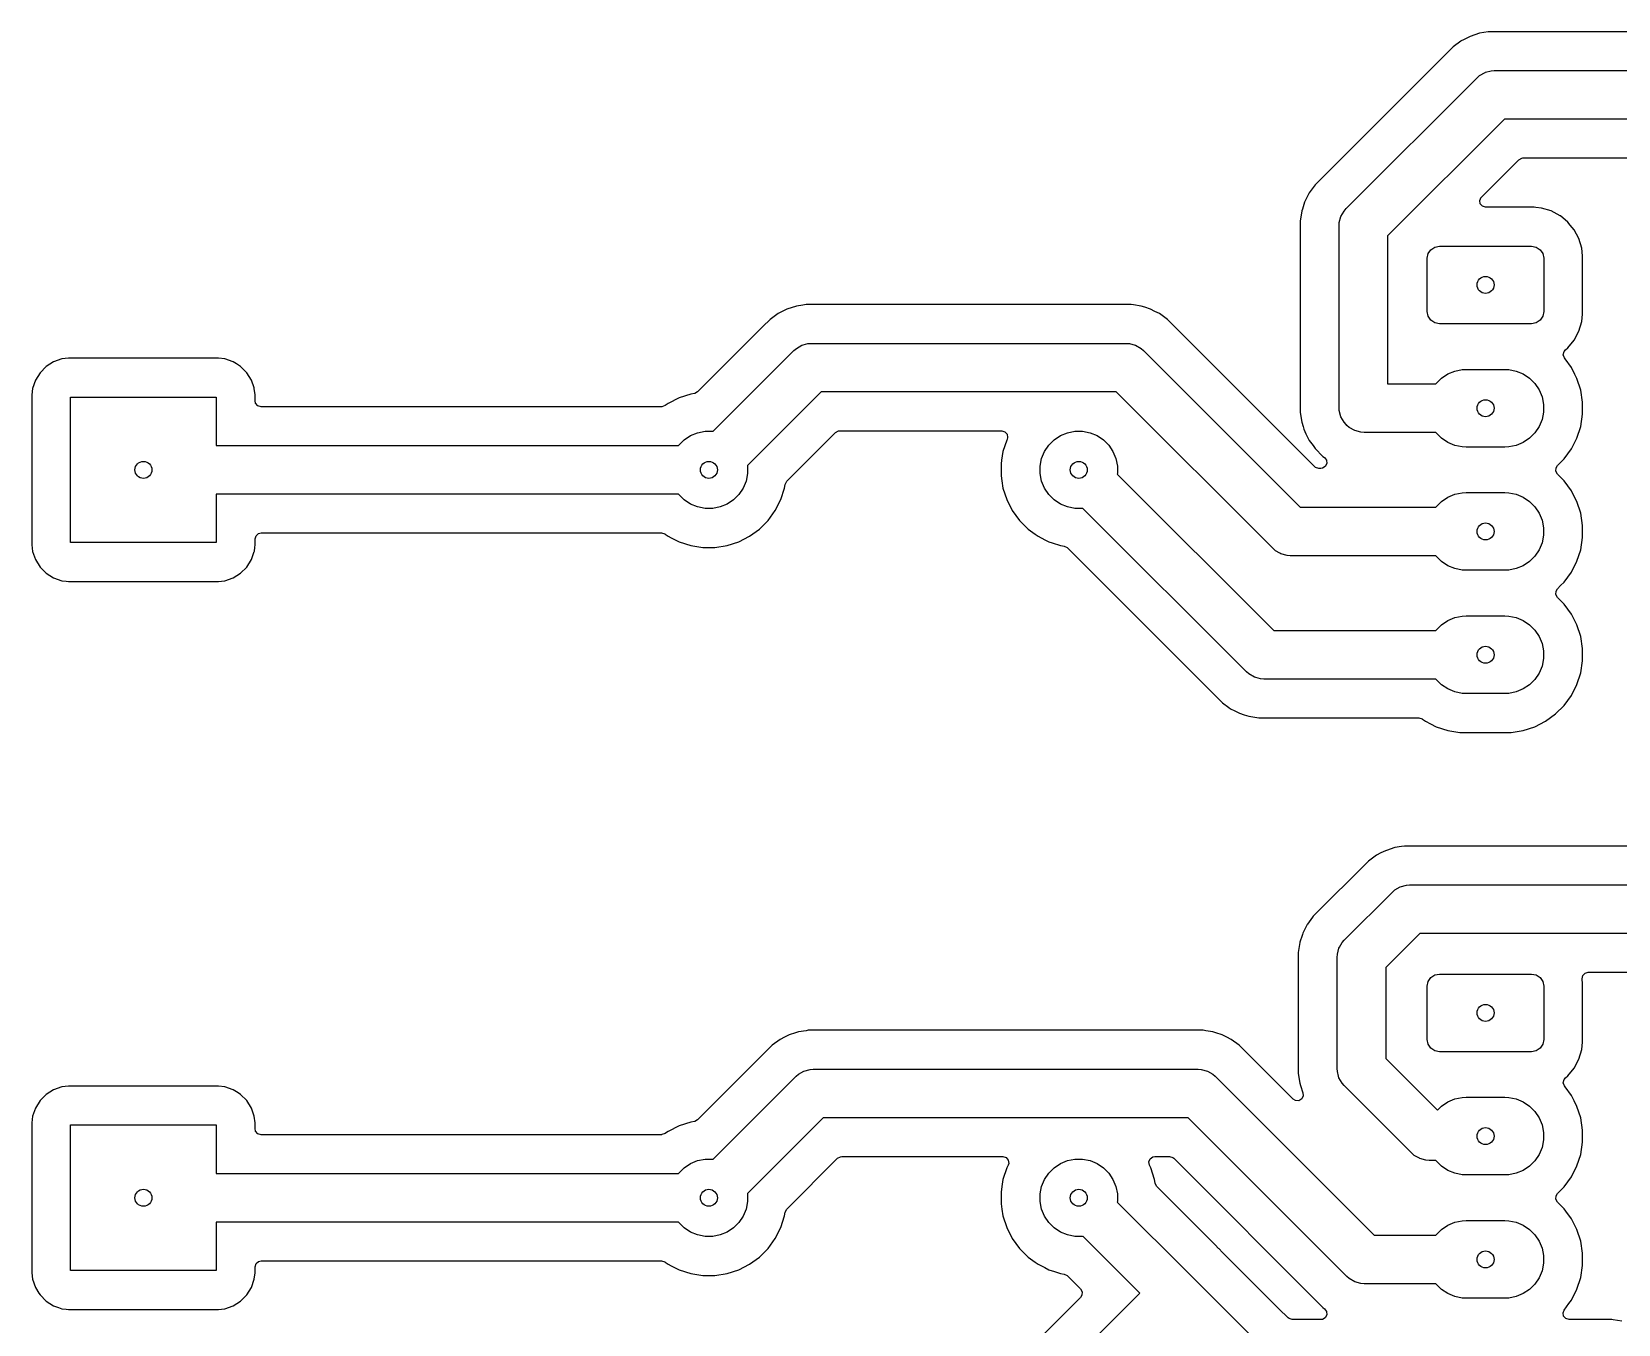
# Model space of a CAD drawing. Extents: x 20 to 124, y -124 to -20.
# Drawn here: x 37.24 to 69.93, y -93.86 to -67.22 of the extents above; entities that cross this region are included whole.
import ezdxf

# ---------------------------------------------------------------- set-up
doc = ezdxf.new("R2010")
doc.units = 0
doc.layers.add('BLACK', color=7, linetype='CONTINUOUS')
doc.layers.add('WHITE', color=7, linetype='CONTINUOUS')

msp = doc.modelspace()

# ---------------------------------------------------------------- linework, layer by layer
at = {"layer": 'BLACK', "linetype": 'CONTINUOUS'}
for p, q in [((66.871976, -67.317181), (66.73348, -67.387749)), ((67.066665, -67.253922), (66.871976, -67.317181)), ((67.244529, -67.225751), (67.066665, -67.253922)), ((67.268848, -67.2219), (67.244529, -67.225751)), ((82.564752, -67.2219), (67.268848, -67.2219)), ((66.523986, -67.530428), (63.680236, -70.374178)), ((66.68169, -67.415852), (66.523986, -67.530428)), ((66.681691, -67.415852), (66.68169, -67.415851)), ((66.68169, -67.415851), (66.68169, -67.415852)), ((66.689589, -67.410114), (66.681691, -67.415852)), ((66.68959, -67.410113), (66.689589, -67.410114)), ((66.73348, -67.387749), (66.68959, -67.410113)), ((64.318647, -70.867847), (67.017646, -68.168847)), ((67.017646, -68.168847), (67.06681, -68.125731)), ((67.06681, -68.125731), (67.066819, -68.125723)), ((67.066819, -68.125723), (67.179858, -68.06046)), ((67.179858, -68.06046), (67.186583, -68.058658)), ((67.186583, -68.058658), (67.305937, -68.026677)), ((67.305937, -68.026677), (67.305952, -68.026677)), ((67.305952, -68.026677), (67.3712, -68.0224)), ((67.3712, -68.0224), (82.4624, -68.0224)), ((67.578307, -69.0224), (65.1722, -71.428506)), ((82.255294, -69.0224), (67.578307, -69.0224)), ((67.104966, -70.627819), (67.873566, -69.859219)), ((67.873566, -69.859219), (67.934889, -69.825734)), ((67.934889, -69.825734), (67.961247, -69.8229)), ((67.961247, -69.8229), (71.915553, -69.8229)), ((63.545341, -70.568389), (63.46698, -70.722181)), ((63.545625, -70.56783), (63.545341, -70.568389)), ((63.545656, -70.567769), (63.545625, -70.56783)), ((63.559908, -70.539796), (63.545656, -70.567769)), ((63.559916, -70.539784), (63.559908, -70.539796)), ((63.680231, -70.374184), (63.559916, -70.539784)), ((63.680236, -70.374178), (63.680231, -70.374184)), ((63.403722, -70.916868), (63.3717, -71.119049)), ((63.403723, -70.916866), (63.403722, -70.916868)), ((63.404405, -70.914768), (63.403723, -70.916866)), ((63.417256, -70.875216), (63.404405, -70.914768)), ((63.46268, -70.735411), (63.417256, -70.875216)), ((63.462684, -70.735401), (63.46268, -70.735411)), ((63.46698, -70.722182), (63.462684, -70.735401)), ((63.46698, -70.722181), (63.46698, -70.722182)), ((64.21026, -71.030058), (64.275523, -70.917019)), ((64.275523, -70.917019), (64.275538, -70.917003)), ((64.275538, -70.917003), (64.318647, -70.867847)), ((67.069909, -70.697853), (67.098934, -70.634297)), ((67.079853, -70.767011), (67.069909, -70.697853)), ((67.125608, -70.819815), (67.079853, -70.767011)), ((67.098934, -70.634297), (67.104966, -70.627819)), ((67.192647, -70.8395), (67.125608, -70.819815)), ((68.191605, -70.8395), (67.192647, -70.8395)), ((68.191608, -70.8395), (68.191605, -70.8395)), ((68.226805, -70.842966), (68.191608, -70.8395)), ((68.345934, -70.854699), (68.226805, -70.842966)), ((68.345934, -70.8547), (68.345932, -70.854699)), ((68.345932, -70.854699), (68.345934, -70.854699)), ((68.543954, -70.914768), (68.345934, -70.8547)), ((68.72645, -71.012315), (68.543954, -70.914768)), ((63.3717, -71.119049), (63.3717, -75.066251)), ((64.1722, -71.2214), (64.176477, -71.156152)), ((64.1722, -74.9639), (64.1722, -71.2214)), ((64.176477, -71.156137), (64.21026, -71.030058)), ((64.176477, -71.156152), (64.176477, -71.156137)), ((68.734097, -71.018591), (68.72645, -71.012315)), ((68.88641, -71.143589), (68.734097, -71.018591)), ((68.937082, -71.205334), (68.88641, -71.143589)), ((69.017685, -71.30355), (68.937082, -71.205334)), ((65.1722, -71.428506), (65.1722, -74.48)), ((69.115232, -71.486046), (69.017685, -71.30355)), ((69.1753, -71.684066), (69.115232, -71.486046)), ((65.99, -71.89), (66.00903, -71.794329)), ((65.99, -72.99), (65.99, -71.89)), ((66.00903, -71.794329), (66.063223, -71.713223)), ((66.063223, -71.713223), (66.144329, -71.65903)), ((66.144329, -71.65903), (66.24, -71.64)), ((66.24, -71.64), (68.14, -71.64)), ((68.14, -71.64), (68.235671, -71.65903)), ((68.235671, -71.65903), (68.316777, -71.713223)), ((68.316777, -71.713223), (68.37097, -71.794329)), ((68.37097, -71.794329), (68.39, -71.89)), ((68.39, -71.89), (68.39, -72.99)), ((69.1905, -71.838392), (69.1753, -71.684066)), ((69.1905, -73.041608), (69.1905, -71.838392)), ((52.992361, -72.874623), (52.797684, -72.937877)), ((52.992364, -72.874623), (52.992361, -72.874623)), ((53.127154, -72.853273), (52.992364, -72.874623)), ((53.194549, -72.842599), (53.127154, -72.853273)), ((53.399252, -72.842599), (53.194549, -72.842599)), ((53.404363, -72.842599), (53.399252, -72.842599)), ((53.404387, -72.8426), (53.404363, -72.842599)), ((59.891551, -72.8426), (53.404387, -72.8426)), ((59.891552, -72.8426), (59.891551, -72.8426)), ((59.93842, -72.850023), (59.891552, -72.8426)), ((60.093732, -72.874622), (59.93842, -72.850023)), ((60.170097, -72.899434), (60.093732, -72.874622)), ((52.449682, -73.151132), (52.304931, -73.295884)), ((52.449686, -73.151128), (52.449682, -73.151132)), ((52.615286, -73.030815), (52.449686, -73.151128)), ((52.797681, -72.937878), (52.615286, -73.030815)), ((52.797684, -72.937877), (52.797681, -72.937878)), ((60.170107, -72.899438), (60.170097, -72.899434)), ((60.174397, -72.900832), (60.170107, -72.899438)), ((60.288419, -72.93788), (60.174397, -72.900832)), ((60.379614, -72.984346), (60.288419, -72.93788)), ((60.470811, -73.030813), (60.379614, -72.984346)), ((60.636419, -73.151134), (60.470811, -73.030813)), ((62.162299, -74.677015), (60.636419, -73.151134)), ((66.00903, -73.085671), (65.99, -72.99)), ((66.063223, -73.166777), (66.00903, -73.085671)), ((66.144329, -73.22097), (66.063223, -73.166777)), ((68.316777, -73.166777), (68.235671, -73.22097)), ((68.37097, -73.085671), (68.316777, -73.166777)), ((68.39, -72.99), (68.37097, -73.085671)), ((69.115232, -73.393954), (69.1753, -73.195934)), ((69.1753, -73.195934), (69.1905, -73.041608)), ((52.304931, -73.295884), (50.95859, -74.642223)), ((66.24, -73.24), (66.144329, -73.22097)), ((68.14, -73.24), (66.24, -73.24)), ((68.235671, -73.22097), (68.14, -73.24)), ((69.017685, -73.57645), (69.115232, -73.393954)), ((51.277278, -75.455615), (52.943347, -73.789546)), ((52.943347, -73.789546), (52.992511, -73.74643)), ((52.992511, -73.74643), (52.992519, -73.746423)), ((52.992519, -73.746423), (53.105558, -73.68116)), ((53.105558, -73.68116), (53.132201, -73.67402)), ((53.132201, -73.67402), (53.231637, -73.647377)), ((53.231637, -73.647377), (53.231652, -73.647377)), ((53.231652, -73.647377), (53.2969, -73.6431)), ((53.2969, -73.6431), (59.7892, -73.6431)), ((59.7892, -73.6431), (59.854448, -73.647377)), ((59.854448, -73.647377), (59.854463, -73.647377)), ((59.854463, -73.647377), (59.974347, -73.6795)), ((59.974347, -73.6795), (59.980542, -73.68116)), ((59.980542, -73.68116), (60.093581, -73.746423)), ((60.093581, -73.746423), (60.093596, -73.746438)), ((60.093596, -73.746438), (60.142753, -73.789547)), ((60.142753, -73.789547), (63.373207, -77.02)), ((68.792816, -73.879112), (68.808641, -73.811058)), ((68.808641, -73.811058), (68.837948, -73.776181)), ((68.837948, -73.776181), (68.88641, -73.73641)), ((68.88641, -73.73641), (69.017685, -73.57645)), ((37.537737, -74.120184), (37.410184, -74.247737)), ((37.690476, -74.024211), (37.537737, -74.120184)), ((37.860745, -73.964631), (37.690476, -74.024211)), ((37.86075, -73.96463), (37.860745, -73.964631)), ((37.995039, -73.9495), (37.86075, -73.96463)), ((37.995046, -73.9495), (37.995039, -73.9495)), ((41.084954, -73.9495), (37.995046, -73.9495)), ((41.08496, -73.9495), (41.084954, -73.9495)), ((41.219249, -73.96463), (41.08496, -73.9495)), ((41.219254, -73.964631), (41.219249, -73.96463)), ((41.389523, -74.024211), (41.219254, -73.964631)), ((41.457482, -74.066913), (41.389523, -74.024211)), ((41.542262, -74.120184), (41.457482, -74.066913)), ((41.669816, -74.247738), (41.542262, -74.120184)), ((66.557772, -74.214448), (66.711586, -74.183852)), ((66.711586, -74.183852), (66.79, -74.18)), ((66.79, -74.18), (67.59, -74.18)), ((67.59, -74.18), (67.668414, -74.183852)), ((67.668414, -74.183852), (67.822228, -74.214448)), ((68.816296, -73.944918), (68.792816, -73.879112)), ((68.830618, -73.964631), (68.816296, -73.944918)), ((68.95887, -74.141155), (68.830618, -73.964631)), ((69.031747, -74.284184), (68.95887, -74.141155)), ((37.314211, -74.400476), (37.254631, -74.570745)), ((37.410184, -74.247737), (37.314211, -74.400476)), ((41.765789, -74.400478), (41.669816, -74.247738)), ((41.82053, -74.55692), (41.765789, -74.400478)), ((65.1722, -74.48), (66.166571, -74.48)), ((66.166571, -74.48), (66.171592, -74.472485)), ((66.171592, -74.472485), (66.282485, -74.361592)), ((66.282485, -74.361592), (66.412883, -74.274463)), ((66.412883, -74.274463), (66.557772, -74.214448)), ((67.822228, -74.214448), (67.967117, -74.274463)), ((67.967117, -74.274463), (68.097515, -74.361592)), ((68.097515, -74.361592), (68.208408, -74.472485)), ((68.208408, -74.472485), (68.295537, -74.602883)), ((69.073239, -74.365616), (69.031747, -74.284184)), ((69.073239, -74.365618), (69.073239, -74.365616)), ((69.073241, -74.365621), (69.073239, -74.365618)), ((69.15109, -74.605215), (69.073241, -74.365621)), ((37.25463, -74.57075), (37.2395, -74.705039)), ((37.2395, -74.705039), (37.2395, -77.79496)), ((37.254631, -74.570745), (37.25463, -74.57075)), ((38.04, -77.75), (38.04, -74.75)), ((38.04, -74.75), (41.04, -74.75)), ((41.04, -74.75), (41.04, -75.75)), ((41.825368, -74.570745), (41.82053, -74.55692)), ((41.825369, -74.57075), (41.825368, -74.570745)), ((41.840499, -74.705039), (41.825369, -74.57075)), ((41.8405, -74.705043), (41.840499, -74.705039)), ((41.8405, -74.8255), (41.8405, -74.705043)), ((41.851706, -74.877011), (41.8405, -74.8255)), ((50.575618, -74.76676), (50.351154, -74.88113)), ((50.815217, -74.688909), (50.575618, -74.76676)), ((50.890309, -74.677015), (50.815217, -74.688909)), ((50.897267, -74.675708), (50.890309, -74.677015)), ((50.95859, -74.642223), (50.897267, -74.675708)), ((53.504007, -74.6431), (51.984384, -76.162721)), ((59.582094, -74.6431), (53.504007, -74.6431)), ((62.812547, -77.873554), (59.582094, -74.6431)), ((63.668465, -76.183181), (62.162299, -74.677015)), ((68.295537, -74.602883), (68.355552, -74.747772)), ((68.355552, -74.747772), (68.386148, -74.901586)), ((69.1905, -74.854038), (69.15109, -74.605215)), ((41.897461, -74.929815), (41.851706, -74.877011)), ((41.9645, -74.9495), (41.897461, -74.929815)), ((50.216762, -74.9495), (41.9645, -74.9495)), ((50.223842, -74.949298), (50.216762, -74.9495)), ((50.289646, -74.925818), (50.223842, -74.949298)), ((50.312801, -74.908995), (50.289646, -74.925818)), ((50.351154, -74.88113), (50.312801, -74.908995)), ((63.3717, -75.066251), (63.403722, -75.268431)), ((64.176477, -75.029147), (64.1722, -74.9639)), ((64.176477, -75.029163), (64.176477, -75.029147)), ((64.21026, -75.155242), (64.176477, -75.029163)), ((64.275523, -75.268281), (64.21026, -75.155242)), ((68.386148, -75.058414), (68.355552, -75.212228)), ((68.386148, -74.901586), (68.386148, -75.058414)), ((69.15109, -75.354785), (69.1905, -75.105962)), ((69.1905, -75.105962), (69.1905, -74.854038)), ((50.812883, -75.544463), (50.957772, -75.484448)), ((50.957772, -75.484448), (51.111586, -75.453852)), ((51.111586, -75.453852), (51.268414, -75.453852)), ((51.268414, -75.453852), (51.277278, -75.455615)), ((52.797757, -76.481426), (53.799265, -75.479919)), ((53.799265, -75.479919), (53.860588, -75.446434)), ((53.860588, -75.446434), (53.886946, -75.4436)), ((53.886946, -75.4436), (57.222249, -75.4436)), ((57.222249, -75.4436), (57.289288, -75.463285)), ((57.289288, -75.463285), (57.335043, -75.516089)), ((58.432883, -75.544463), (58.577772, -75.484448)), ((58.577772, -75.484448), (58.731586, -75.453852)), ((58.731586, -75.453852), (58.888414, -75.453852)), ((58.888414, -75.453852), (59.042228, -75.484448)), ((59.042228, -75.484448), (59.187117, -75.544463)), ((63.403722, -75.268431), (63.403722, -75.268432)), ((63.403722, -75.268432), (63.403723, -75.268435)), ((63.403723, -75.268435), (63.43178, -75.354785)), ((63.43178, -75.354785), (63.450091, -75.411142)), ((63.450091, -75.411142), (63.466981, -75.463123)), ((63.466981, -75.463123), (63.490326, -75.508939)), ((64.275538, -75.268296), (64.275523, -75.268281)), ((64.318647, -75.317453), (64.275538, -75.268296)), ((64.334747, -75.333554), (64.318647, -75.317453)), ((64.383903, -75.376661), (64.334747, -75.333554)), ((64.383919, -75.376677), (64.383903, -75.376661)), ((64.496958, -75.44194), (64.383919, -75.376677)), ((64.623037, -75.475723), (64.496958, -75.44194)), ((64.623052, -75.475723), (64.623037, -75.475723)), ((64.6883, -75.48), (64.623052, -75.475723)), ((66.166571, -75.48), (64.6883, -75.48)), ((66.171592, -75.487515), (66.166571, -75.48)), ((66.282485, -75.598408), (66.171592, -75.487515)), ((68.208408, -75.487515), (68.097515, -75.598408)), ((68.295537, -75.357117), (68.208408, -75.487515)), ((68.355552, -75.212228), (68.295537, -75.357117)), ((69.073241, -75.594379), (69.15109, -75.354785)), ((41.04, -75.75), (50.566571, -75.75)), ((50.566571, -75.75), (50.571592, -75.742485)), ((50.571592, -75.742485), (50.682485, -75.631592)), ((50.682485, -75.631592), (50.812883, -75.544463)), ((57.32676, -75.635617), (57.24891, -75.875214)), ((57.332733, -75.623897), (57.32676, -75.635617)), ((57.344987, -75.585247), (57.332733, -75.623897)), ((57.335043, -75.516089), (57.344987, -75.585247)), ((58.104463, -75.872883), (58.191592, -75.742485)), ((58.191592, -75.742485), (58.302485, -75.631592)), ((58.302485, -75.631592), (58.432883, -75.544463)), ((59.187117, -75.544463), (59.317515, -75.631592)), ((59.317515, -75.631592), (59.428408, -75.742485)), ((59.428408, -75.742485), (59.515537, -75.872883)), ((63.490326, -75.508939), (63.490328, -75.508942)), ((63.490328, -75.508942), (63.559913, -75.645511)), ((63.559913, -75.645511), (63.636396, -75.750781)), ((63.636396, -75.750781), (63.636397, -75.750782)), ((63.636397, -75.750782), (63.68023, -75.811115)), ((63.68023, -75.811115), (63.841082, -75.971967)), ((66.412883, -75.685537), (66.282485, -75.598408)), ((66.557772, -75.745552), (66.412883, -75.685537)), ((66.711586, -75.776148), (66.557772, -75.745552)), ((66.79, -75.78), (66.711586, -75.776148)), ((67.59, -75.78), (66.79, -75.78)), ((67.668414, -75.776148), (67.59, -75.78)), ((67.822228, -75.745552), (67.668414, -75.776148)), ((67.967117, -75.685537), (67.822228, -75.745552)), ((68.097515, -75.598408), (67.967117, -75.685537)), ((68.810793, -76.022656), (68.95887, -75.818845)), ((68.95887, -75.818845), (69.073241, -75.594379)), ((57.221146, -76.05051), (57.2095, -76.124038)), ((57.2095, -76.124038), (57.2095, -76.375962)), ((57.24891, -75.875214), (57.221146, -76.05051)), ((58.013852, -76.171586), (58.044448, -76.017772)), ((58.044448, -76.017772), (58.104463, -75.872883)), ((59.515537, -75.872883), (59.575552, -76.017772)), ((59.575552, -76.017772), (59.606148, -76.171586)), ((63.841082, -75.971967), (63.841084, -75.971968)), ((63.841084, -75.971968), (63.873034, -75.995181)), ((63.873034, -75.995181), (63.9157, -76.05051)), ((63.921681, -76.120123), (63.889076, -76.181919)), ((63.9157, -76.05051), (63.921681, -76.120123)), ((68.67113, -76.162319), (68.734243, -76.099206)), ((68.734243, -76.099206), (68.810793, -76.022656)), ((51.955552, -76.482228), (51.895537, -76.627117)), ((51.986148, -76.328414), (51.955552, -76.482228)), ((51.984384, -76.162721), (51.986148, -76.171586)), ((51.986148, -76.171586), (51.986148, -76.328414)), ((52.792911, -76.486557), (52.797757, -76.481426)), ((57.2095, -76.375962), (57.225564, -76.477385)), ((57.225564, -76.477385), (57.24891, -76.624785)), ((58.013852, -76.328414), (58.013852, -76.171586)), ((58.044448, -76.482228), (58.013852, -76.328414)), ((58.104463, -76.627117), (58.044448, -76.482228)), ((59.606148, -76.328414), (59.604384, -76.337278)), ((59.604384, -76.337278), (62.827107, -79.56)), ((59.606148, -76.171586), (59.606148, -76.328414)), ((63.689107, -76.199815), (63.668465, -76.183181)), ((63.756146, -76.2195), (63.689107, -76.199815)), ((63.80015, -76.2195), (63.756146, -76.2195)), ((63.828238, -76.216277), (63.80015, -76.2195)), ((63.889076, -76.181919), (63.828238, -76.216277)), ((68.637645, -76.276358), (68.642629, -76.206666)), ((68.67113, -76.337681), (68.637645, -76.276358)), ((68.642629, -76.206666), (68.67113, -76.162319)), ((68.810794, -76.477345), (68.67113, -76.337681)), ((68.810798, -76.47735), (68.810794, -76.477345)), ((68.810823, -76.477385), (68.810798, -76.47735)), ((68.95887, -76.681155), (68.810823, -76.477385)), ((50.566571, -76.75), (41.04, -76.75)), ((41.04, -76.75), (41.04, -77.75)), ((50.571592, -76.757515), (50.566571, -76.75)), ((50.682485, -76.868408), (50.571592, -76.757515)), ((51.808408, -76.757515), (51.697515, -76.868408)), ((51.895537, -76.627117), (51.808408, -76.757515)), ((52.673241, -76.864379), (52.75109, -76.624785)), ((52.75109, -76.624785), (52.762984, -76.549687)), ((52.762984, -76.549687), (52.792911, -76.486557)), ((57.24891, -76.624785), (57.32676, -76.864383)), ((58.191592, -76.757515), (58.104463, -76.627117)), ((58.302485, -76.868408), (58.191592, -76.757515)), ((66.412883, -76.814463), (66.557772, -76.754448)), ((66.557772, -76.754448), (66.711586, -76.723852)), ((66.711586, -76.723852), (66.79, -76.72)), ((66.79, -76.72), (67.59, -76.72)), ((67.59, -76.72), (67.668414, -76.723852)), ((67.668414, -76.723852), (67.822228, -76.754448)), ((67.822228, -76.754448), (67.967117, -76.814463)), ((69.031747, -76.824184), (68.95887, -76.681155)), ((50.812883, -76.955537), (50.682485, -76.868408)), ((50.957772, -77.015552), (50.812883, -76.955537)), ((51.111586, -77.046148), (50.957772, -77.015552)), ((51.268414, -77.046148), (51.111586, -77.046148)), ((51.422228, -77.015552), (51.268414, -77.046148)), ((51.567117, -76.955537), (51.422228, -77.015552)), ((51.697515, -76.868408), (51.567117, -76.955537)), ((52.410793, -77.292656), (52.55887, -77.088845)), ((52.55887, -77.088845), (52.673241, -76.864379)), ((57.32676, -76.864383), (57.441132, -77.088848)), ((57.441132, -77.088848), (57.589201, -77.292649)), ((58.432883, -76.955537), (58.302485, -76.868408)), ((58.577772, -77.015552), (58.432883, -76.955537)), ((58.731586, -77.046148), (58.577772, -77.015552)), ((58.888414, -77.046148), (58.731586, -77.046148)), ((58.897278, -77.044384), (58.888414, -77.046148)), ((62.266447, -80.413554), (58.897278, -77.044384)), ((63.373207, -77.02), (66.166571, -77.02)), ((66.166571, -77.02), (66.171592, -77.012485)), ((66.171592, -77.012485), (66.282485, -76.901592)), ((66.282485, -76.901592), (66.412883, -76.814463)), ((67.967117, -76.814463), (68.097515, -76.901592)), ((68.097515, -76.901592), (68.208408, -77.012485)), ((68.208408, -77.012485), (68.295537, -77.142883)), ((69.073239, -76.905616), (69.031747, -76.824184)), ((69.073239, -76.905618), (69.073239, -76.905616)), ((69.073241, -76.905621), (69.073239, -76.905618)), ((69.15109, -77.145215), (69.073241, -76.905621)), ((52.232656, -77.470793), (52.410793, -77.292656)), ((57.589201, -77.292649), (57.589205, -77.292654)), ((57.589205, -77.292654), (57.767345, -77.470794)), ((68.295537, -77.142883), (68.355552, -77.287772)), ((68.355552, -77.287772), (68.386148, -77.441586)), ((68.386148, -77.441586), (68.386148, -77.598414)), ((69.1905, -77.394038), (69.15109, -77.145215)), ((69.1905, -77.645962), (69.1905, -77.394038)), ((41.04, -77.75), (38.04, -77.75)), ((41.8405, -77.6745), (41.860185, -77.607461)), ((41.8405, -77.794954), (41.8405, -77.6745)), ((41.860185, -77.607461), (41.912989, -77.561706)), ((41.912989, -77.561706), (41.9645, -77.5505)), ((41.9645, -77.5505), (50.216762, -77.5505)), ((50.216762, -77.5505), (50.283801, -77.570185)), ((50.283801, -77.570185), (50.289637, -77.574175)), ((50.289637, -77.574175), (50.351155, -77.61887)), ((50.351155, -77.61887), (50.41127, -77.6495)), ((50.41127, -77.6495), (50.575616, -77.733239)), ((50.575616, -77.733239), (50.575618, -77.733239)), ((50.575618, -77.733239), (50.575621, -77.733241)), ((50.575621, -77.733241), (50.815215, -77.81109)), ((51.564785, -77.81109), (51.804379, -77.733241)), ((51.804379, -77.733241), (52.028845, -77.61887)), ((52.028845, -77.61887), (52.232656, -77.470793)), ((57.767345, -77.470794), (57.76735, -77.470798)), ((57.76735, -77.470798), (57.909647, -77.574182)), ((57.909647, -77.574182), (57.971155, -77.61887)), ((57.971155, -77.61887), (58.108616, -77.68891)), ((58.108616, -77.68891), (58.195616, -77.733239)), ((58.195616, -77.733239), (58.195618, -77.733239)), ((58.195618, -77.733239), (58.195621, -77.733241)), ((58.195621, -77.733241), (58.264752, -77.755703)), ((58.264752, -77.755703), (58.435214, -77.81109)), ((68.355552, -77.752228), (68.295537, -77.897117)), ((68.386148, -77.598414), (68.355552, -77.752228)), ((69.15109, -77.894785), (69.1905, -77.645962)), ((37.2395, -77.79496), (37.25463, -77.929249)), ((37.25463, -77.929249), (37.254631, -77.929254)), ((37.254631, -77.929254), (37.314211, -78.099523)), ((37.314211, -78.099523), (37.410184, -78.252262)), ((41.669816, -78.252262), (41.765789, -78.099522)), ((41.765789, -78.099522), (41.825368, -77.929255)), ((41.825368, -77.929255), (41.825756, -77.925818)), ((41.825756, -77.925818), (41.83397, -77.852912)), ((41.83397, -77.852912), (41.8405, -77.794954)), ((50.815215, -77.81109), (51.064038, -77.8505)), ((51.064038, -77.8505), (51.064039, -77.8505)), ((51.064039, -77.8505), (51.315961, -77.8505)), ((51.315961, -77.8505), (51.315962, -77.8505)), ((51.315962, -77.8505), (51.564785, -77.81109)), ((58.435214, -77.81109), (58.474439, -77.817302)), ((58.474439, -77.817302), (58.510306, -77.822983)), ((58.510306, -77.822983), (58.573441, -77.852912)), ((58.573441, -77.852912), (58.57859, -77.857775)), ((58.57859, -77.857775), (61.624908, -80.904092)), ((62.861703, -77.916661), (62.812547, -77.873554)), ((62.861719, -77.916677), (62.861703, -77.916661)), ((62.949472, -77.967341), (62.861719, -77.916677)), ((62.974758, -77.98194), (62.949472, -77.967341)), ((63.100837, -78.015723), (62.974758, -77.98194)), ((63.100852, -78.015723), (63.100837, -78.015723)), ((63.1661, -78.02), (63.100852, -78.015723)), ((66.166571, -78.02), (63.1661, -78.02)), ((66.171592, -78.027515), (66.166571, -78.02)), ((66.282485, -78.138408), (66.171592, -78.027515)), ((68.208408, -78.027515), (68.097515, -78.138408)), ((68.295537, -77.897117), (68.208408, -78.027515)), ((69.073241, -78.134379), (69.15109, -77.894785)), ((37.410184, -78.252262), (37.537738, -78.379816)), ((37.537738, -78.379816), (37.690478, -78.475789)), ((41.389522, -78.475789), (41.542262, -78.379816)), ((41.542262, -78.379816), (41.669816, -78.252262)), ((66.412883, -78.225537), (66.282485, -78.138408)), ((66.557772, -78.285552), (66.412883, -78.225537)), ((66.711586, -78.316148), (66.557772, -78.285552)), ((66.79, -78.32), (66.711586, -78.316148)), ((67.59, -78.32), (66.79, -78.32)), ((67.668414, -78.316148), (67.59, -78.32)), ((67.822228, -78.285552), (67.668414, -78.316148)), ((67.967117, -78.225537), (67.822228, -78.285552)), ((68.097515, -78.138408), (67.967117, -78.225537)), ((68.810793, -78.562656), (68.95887, -78.358845)), ((68.95887, -78.358845), (69.073241, -78.134379)), ((37.690478, -78.475789), (37.860745, -78.535368)), ((37.860745, -78.535368), (37.86075, -78.535369)), ((37.86075, -78.535369), (37.951246, -78.545565)), ((37.951246, -78.545565), (37.99504, -78.550499)), ((37.99504, -78.550499), (37.995043, -78.5505)), ((37.995043, -78.5505), (37.995046, -78.5505)), ((37.995046, -78.5505), (41.084957, -78.5505)), ((41.084957, -78.5505), (41.084958, -78.550499)), ((41.084958, -78.550499), (41.152104, -78.542934)), ((41.152104, -78.542934), (41.219249, -78.535369)), ((41.219249, -78.535369), (41.219252, -78.535368)), ((41.219252, -78.535368), (41.219255, -78.535368)), ((41.219255, -78.535368), (41.389522, -78.475789)), ((68.637645, -78.816358), (68.642629, -78.746666)), ((68.642629, -78.746666), (68.67113, -78.702319)), ((68.67113, -78.702319), (68.737833, -78.635616)), ((68.737833, -78.635616), (68.810793, -78.562656)), ((68.67113, -78.877681), (68.637645, -78.816358)), ((68.810794, -79.017345), (68.67113, -78.877681)), ((68.810798, -79.01735), (68.810794, -79.017345)), ((68.810823, -79.017385), (68.810798, -79.01735)), ((68.95887, -79.221155), (68.810823, -79.017385)), ((66.282485, -79.441592), (66.412883, -79.354463)), ((66.412883, -79.354463), (66.557772, -79.294448)), ((66.557772, -79.294448), (66.711586, -79.263852)), ((66.711586, -79.263852), (66.79, -79.26)), ((66.79, -79.26), (67.59, -79.26)), ((67.59, -79.26), (67.668414, -79.263852)), ((67.668414, -79.263852), (67.822228, -79.294448)), ((67.822228, -79.294448), (67.967117, -79.354463)), ((67.967117, -79.354463), (68.097515, -79.441592)), ((69.031747, -79.364184), (68.95887, -79.221155)), ((69.073239, -79.445616), (69.031747, -79.364184)), ((62.827107, -79.56), (66.166571, -79.56)), ((66.166571, -79.56), (66.171592, -79.552485)), ((66.171592, -79.552485), (66.282485, -79.441592)), ((68.097515, -79.441592), (68.208408, -79.552485)), ((68.208408, -79.552485), (68.295537, -79.682883)), ((68.295537, -79.682883), (68.355552, -79.827772)), ((69.073239, -79.445618), (69.073239, -79.445616)), ((69.073241, -79.445621), (69.073239, -79.445618)), ((69.15109, -79.685215), (69.073241, -79.445621)), ((69.1905, -79.934038), (69.15109, -79.685215)), ((68.355552, -79.827772), (68.386148, -79.981586)), ((68.386148, -79.981586), (68.386148, -80.138414)), ((69.1905, -80.185962), (69.1905, -79.934038)), ((68.355552, -80.292228), (68.295537, -80.437117)), ((68.386148, -80.138414), (68.355552, -80.292228)), ((69.15109, -80.434785), (69.1905, -80.185962)), ((62.315611, -80.456669), (62.266447, -80.413554)), ((62.315619, -80.456677), (62.315611, -80.456669)), ((62.428658, -80.52194), (62.315619, -80.456677)), ((62.455301, -80.529079), (62.428658, -80.52194)), ((62.554737, -80.555723), (62.455301, -80.529079)), ((62.554752, -80.555723), (62.554737, -80.555723)), ((62.62, -80.56), (62.554752, -80.555723)), ((66.166571, -80.56), (62.62, -80.56)), ((66.171592, -80.567515), (66.166571, -80.56)), ((66.282485, -80.678408), (66.171592, -80.567515)), ((66.412883, -80.765537), (66.282485, -80.678408)), ((68.097515, -80.678408), (67.967117, -80.765537)), ((68.208408, -80.567515), (68.097515, -80.678408)), ((68.295537, -80.437117), (68.208408, -80.567515)), ((68.95887, -80.898845), (69.073241, -80.674379)), ((69.073241, -80.674379), (69.15109, -80.434785)), ((61.624908, -80.904092), (61.624922, -80.904107)), ((61.624922, -80.904107), (61.628033, -80.907218)), ((61.628033, -80.907218), (61.628034, -80.907219)), ((61.628034, -80.907219), (61.772781, -81.051966)), ((61.772781, -81.051966), (61.904477, -81.147648)), ((66.557772, -80.825552), (66.412883, -80.765537)), ((66.711586, -80.856148), (66.557772, -80.825552)), ((66.79, -80.86), (66.711586, -80.856148)), ((67.59, -80.86), (66.79, -80.86)), ((67.668414, -80.856148), (67.59, -80.86)), ((67.822228, -80.825552), (67.668414, -80.856148)), ((67.967117, -80.765537), (67.822228, -80.825552)), ((68.810793, -81.102656), (68.95887, -80.898845)), ((61.904477, -81.147648), (61.93839, -81.172287)), ((61.93839, -81.172287), (62.027847, -81.217867)), ((62.027847, -81.217867), (62.120781, -81.265221)), ((62.120781, -81.265221), (62.120784, -81.265222)), ((62.120784, -81.265222), (62.218124, -81.296849)), ((62.218124, -81.296849), (62.315466, -81.328477)), ((62.315466, -81.328477), (62.517648, -81.3605)), ((62.517648, -81.3605), (62.517649, -81.3605)), ((62.517649, -81.3605), (62.722352, -81.3605)), ((62.722352, -81.3605), (65.816762, -81.3605)), ((65.816762, -81.3605), (65.883801, -81.380185)), ((65.883801, -81.380185), (65.889637, -81.384175)), ((65.889637, -81.384175), (65.951155, -81.42887)), ((68.428845, -81.42887), (68.632656, -81.280793)), ((68.632656, -81.280793), (68.810793, -81.102656)), ((65.951155, -81.42887), (66.057206, -81.482905)), ((66.057206, -81.482905), (66.175616, -81.543239)), ((66.175616, -81.543239), (66.175618, -81.543239)), ((66.175618, -81.543239), (66.175621, -81.543241)), ((66.175621, -81.543241), (66.415215, -81.62109)), ((66.415215, -81.62109), (66.664038, -81.6605)), ((66.664038, -81.6605), (66.664039, -81.6605)), ((66.664039, -81.6605), (67.715961, -81.6605)), ((67.715961, -81.6605), (67.715962, -81.6605)), ((67.715962, -81.6605), (67.964785, -81.62109)), ((67.964785, -81.62109), (68.204379, -81.543241)), ((68.204379, -81.543241), (68.428845, -81.42887)), ((64.779178, -84.311636), (63.641436, -85.449378)), ((64.944788, -84.191313), (64.779178, -84.311636)), ((65.035985, -84.144846), (64.944788, -84.191313)), ((65.127174, -84.098382), (65.035984, -84.144845)), ((65.035984, -84.144845), (65.035985, -84.144846)), ((65.171752, -84.083897), (65.127174, -84.098382)), ((65.224523, -84.066751), (65.171752, -84.083897)), ((65.321863, -84.035123), (65.224523, -84.06675)), ((65.224523, -84.06675), (65.224523, -84.066751)), ((65.456653, -84.013774), (65.321863, -84.035123)), ((65.524048, -84.0031), (65.456653, -84.013774)), ((65.728752, -84.0031), (65.524048, -84.0031)), ((84.345952, -84.0031), (65.728752, -84.0031)), ((64.279847, -85.943047), (65.272847, -84.950047)), ((65.272847, -84.950047), (65.32201, -84.906931)), ((65.32201, -84.906931), (65.322019, -84.906923)), ((65.322019, -84.906923), (65.435058, -84.84166)), ((65.435058, -84.84166), (65.561137, -84.807877)), ((65.561137, -84.807877), (65.561152, -84.807877)), ((65.561152, -84.807877), (65.6264, -84.8036)), ((65.6264, -84.8036), (84.2436, -84.8036)), ((63.518152, -85.620801), (63.428181, -85.797376)), ((63.518153, -85.620799), (63.518152, -85.620801)), ((63.521114, -85.614986), (63.518153, -85.620799)), ((63.628644, -85.466985), (63.521114, -85.614986)), ((63.641434, -85.449381), (63.628644, -85.466985)), ((63.641436, -85.449379), (63.641434, -85.449381)), ((63.641436, -85.449378), (63.641436, -85.449379)), ((63.413011, -85.844066), (63.367153, -85.985204)), ((63.418202, -85.828089), (63.413011, -85.844066)), ((63.428181, -85.797376), (63.418202, -85.828089)), ((64.236738, -85.992203), (64.279847, -85.943047)), ((65.833506, -85.8036), (65.1334, -86.503706)), ((84.036494, -85.8036), (65.833506, -85.8036)), ((63.36492, -85.992078), (63.3329, -86.194248)), ((63.3329, -86.194248), (63.3329, -88.687851)), ((63.364924, -85.992061), (63.36492, -85.992078)), ((63.367152, -85.985207), (63.364924, -85.992061)), ((63.367153, -85.985204), (63.367152, -85.985207)), ((64.1334, -86.2966), (64.137677, -86.231352)), ((64.137677, -86.231337), (64.17146, -86.105258)), ((64.137677, -86.231352), (64.137677, -86.231337)), ((64.17146, -86.105258), (64.184116, -86.083337)), ((64.184116, -86.083337), (64.236723, -85.992219)), ((64.236723, -85.992219), (64.236738, -85.992203)), ((64.1334, -88.5855), (64.1334, -86.2966)), ((65.1334, -86.503706), (65.1334, -88.378393)), ((69.241918, -86.620898), (69.304237, -86.6041)), ((69.304237, -86.6041), (72.837279, -86.6041)), ((65.99, -86.89), (66.00903, -86.794329)), ((65.99, -87.99), (65.99, -86.89)), ((66.00903, -86.794329), (66.063223, -86.713223)), ((66.063223, -86.713223), (66.144329, -86.65903)), ((66.144329, -86.65903), (66.24, -86.64)), ((66.24, -86.64), (68.14, -86.64)), ((68.14, -86.64), (68.235671, -86.65903)), ((68.235671, -86.65903), (68.316777, -86.713223)), ((68.316777, -86.713223), (68.37097, -86.794329)), ((68.37097, -86.794329), (68.39, -86.89)), ((68.39, -86.89), (68.39, -87.99)), ((69.180834, -86.740253), (69.193853, -86.671608)), ((69.1905, -86.838392), (69.180834, -86.740253)), ((69.1905, -88.041608), (69.1905, -86.838392)), ((69.193853, -86.671608), (69.241918, -86.620898)), ((52.840983, -87.894578), (52.749784, -87.941045)), ((52.840984, -87.894578), (52.840983, -87.894578)), ((52.976644, -87.8505), (52.840984, -87.894578)), ((53.035663, -87.831323), (52.976643, -87.850499)), ((52.976643, -87.850499), (52.976644, -87.8505)), ((53.035668, -87.831322), (53.035663, -87.831323)), ((53.190979, -87.806723), (53.035668, -87.831322)), ((53.237848, -87.7993), (53.190979, -87.806723)), ((53.442552, -87.7993), (53.237848, -87.7993)), ((61.370452, -87.7993), (53.442552, -87.7993)), ((61.431464, -87.808963), (61.370452, -87.7993)), ((61.572631, -87.831322), (61.431464, -87.808963)), ((61.572636, -87.831323), (61.572631, -87.831322)), ((61.631653, -87.850498), (61.572636, -87.831323)), ((61.631655, -87.8505), (61.631653, -87.850498)), ((61.767319, -87.89458), (61.631655, -87.8505)), ((61.858514, -87.941046), (61.767319, -87.89458)), ((52.492978, -88.107836), (50.95859, -89.642223)), ((52.658588, -87.987513), (52.492978, -88.107836)), ((52.749785, -87.941046), (52.658588, -87.987513)), ((52.749784, -87.941045), (52.749785, -87.941046)), ((61.949711, -87.987513), (61.858514, -87.941046)), ((62.115319, -88.107834), (61.949711, -87.987513)), ((62.115321, -88.107836), (62.115319, -88.107834)), ((63.224948, -89.217463), (62.115321, -88.107836)), ((66.00903, -88.085671), (65.99, -87.99)), ((66.063223, -88.166777), (66.00903, -88.085671)), ((66.144329, -88.22097), (66.063223, -88.166777)), ((66.24, -88.24), (66.144329, -88.22097)), ((68.14, -88.24), (66.24, -88.24)), ((68.235671, -88.22097), (68.14, -88.24)), ((68.316777, -88.166777), (68.235671, -88.22097)), ((68.37097, -88.085671), (68.316777, -88.166777)), ((68.39, -87.99), (68.37097, -88.085671)), ((69.115232, -88.393954), (69.1753, -88.195934)), ((69.1753, -88.195934), (69.1905, -88.041608)), ((65.1334, -88.378393), (66.199541, -89.444535)), ((68.88641, -88.73641), (69.017685, -88.57645)), ((69.017685, -88.57645), (69.115232, -88.393954)), ((51.277278, -90.455615), (52.986647, -88.746247)), ((52.986647, -88.746247), (53.035803, -88.703138)), ((53.035803, -88.703138), (53.035819, -88.703123)), ((53.035819, -88.703123), (53.148858, -88.63786)), ((53.148858, -88.63786), (53.274937, -88.604077)), ((53.274937, -88.604077), (53.274952, -88.604077)), ((53.274952, -88.604077), (53.3402, -88.5998)), ((53.3402, -88.5998), (61.2681, -88.5998)), ((61.2681, -88.5998), (61.333348, -88.604077)), ((61.333348, -88.604077), (61.333363, -88.604077)), ((61.333363, -88.604077), (61.459442, -88.63786)), ((61.459442, -88.63786), (61.572481, -88.703123)), ((61.572481, -88.703123), (61.572496, -88.703138)), ((61.572496, -88.703138), (61.621653, -88.746247)), ((61.621653, -88.746247), (64.895407, -92.02)), ((63.3329, -88.687851), (63.364922, -88.890031)), ((63.364922, -88.890031), (63.364923, -88.890036)), ((63.364923, -88.890036), (63.380294, -88.937344)), ((64.137677, -88.650747), (64.1334, -88.5855)), ((64.137677, -88.650763), (64.137677, -88.650747)), ((64.163262, -88.746247), (64.137677, -88.650763)), ((64.17146, -88.776842), (64.163262, -88.746247)), ((64.236723, -88.889881), (64.17146, -88.776842)), ((64.236738, -88.889896), (64.236723, -88.889881)), ((64.279847, -88.939053), (64.236738, -88.889896)), ((68.792816, -88.879112), (68.808641, -88.811058)), ((68.816296, -88.944918), (68.792816, -88.879112)), ((68.808641, -88.811058), (68.837948, -88.776181)), ((68.837948, -88.776181), (68.88641, -88.73641)), ((37.537737, -89.120184), (37.410184, -89.247737)), ((37.690476, -89.024211), (37.537737, -89.120184)), ((37.860745, -88.964631), (37.690476, -89.024211)), ((37.86075, -88.96463), (37.860745, -88.964631)), ((37.995039, -88.9495), (37.86075, -88.96463)), ((37.995046, -88.9495), (37.995039, -88.9495)), ((41.084954, -88.9495), (37.995046, -88.9495)), ((41.08496, -88.9495), (41.084954, -88.9495)), ((41.219249, -88.96463), (41.08496, -88.9495)), ((41.219254, -88.964631), (41.219249, -88.96463)), ((41.389523, -89.024211), (41.219254, -88.964631)), ((41.494061, -89.089897), (41.389523, -89.024211)), ((41.542262, -89.120184), (41.494061, -89.089897)), ((41.669816, -89.247738), (41.542262, -89.120184)), ((63.273451, -89.24743), (63.224948, -89.217463)), ((63.40337, -89.214293), (63.343275, -89.249935)), ((63.380294, -88.937344), (63.380295, -88.937344)), ((63.380295, -88.937344), (63.42818, -89.084719)), ((63.434655, -89.151819), (63.40337, -89.214293)), ((63.429686, -89.089352), (63.428008, -89.089897)), ((63.428008, -89.089897), (63.434655, -89.151819)), ((63.42818, -89.084719), (63.428181, -89.084722)), ((63.428181, -89.084722), (63.429686, -89.089352)), ((65.674347, -90.333554), (64.279847, -88.939053)), ((66.412883, -89.274463), (66.557772, -89.214448)), ((66.557772, -89.214448), (66.711586, -89.183852)), ((66.711586, -89.183852), (66.79, -89.18)), ((66.79, -89.18), (67.59, -89.18)), ((67.59, -89.18), (67.668414, -89.183852)), ((67.668414, -89.183852), (67.822228, -89.214448)), ((67.822228, -89.214448), (67.967117, -89.274463)), ((68.830618, -88.964631), (68.816296, -88.944918)), ((68.95887, -89.141155), (68.830618, -88.964631)), ((69.014296, -89.249935), (68.95887, -89.141155)), ((37.314211, -89.400476), (37.254631, -89.570745)), ((37.410184, -89.247737), (37.314211, -89.400476)), ((41.765789, -89.400478), (41.669816, -89.247738)), ((41.825368, -89.570745), (41.765789, -89.400478)), ((63.343275, -89.249935), (63.273451, -89.24743)), ((66.199541, -89.444535), (66.282485, -89.361592)), ((66.282485, -89.361592), (66.412883, -89.274463)), ((67.967117, -89.274463), (68.097515, -89.361592)), ((68.097515, -89.361592), (68.208408, -89.472485)), ((68.208408, -89.472485), (68.295537, -89.602883)), ((69.073239, -89.365616), (69.014296, -89.249935)), ((69.073239, -89.365618), (69.073239, -89.365616)), ((69.073241, -89.365621), (69.073239, -89.365618)), ((69.15109, -89.605215), (69.073241, -89.365621)), ((37.25463, -89.57075), (37.2395, -89.705039)), ((37.2395, -89.705039), (37.2395, -92.79496)), ((37.254631, -89.570745), (37.25463, -89.57075)), ((38.04, -92.75), (38.04, -89.75)), ((38.04, -89.75), (41.04, -89.75)), ((41.04, -89.75), (41.04, -90.75)), ((41.840466, -89.704749), (41.825368, -89.570745)), ((41.840499, -89.705039), (41.840466, -89.704749)), ((41.8405, -89.705043), (41.840499, -89.705039)), ((41.8405, -89.8255), (41.8405, -89.705043)), ((41.851706, -89.877011), (41.8405, -89.8255)), ((41.897461, -89.929815), (41.851706, -89.877011)), ((50.351154, -89.88113), (50.315639, -89.906934)), ((50.575618, -89.76676), (50.351154, -89.88113)), ((50.815217, -89.688909), (50.575618, -89.76676)), ((50.890309, -89.677015), (50.815217, -89.688909)), ((50.897267, -89.675708), (50.890309, -89.677015)), ((50.95859, -89.642223), (50.897267, -89.675708)), ((53.547306, -89.5998), (51.984384, -91.162721)), ((61.060994, -89.5998), (53.547306, -89.5998)), ((64.334746, -92.873553), (61.060994, -89.5998)), ((68.295537, -89.602883), (68.355552, -89.747772)), ((68.355552, -89.747772), (68.386148, -89.901586)), ((69.1905, -89.854038), (69.15109, -89.605215)), ((69.1905, -90.105962), (69.1905, -89.854038)), ((41.9645, -89.9495), (41.897461, -89.929815)), ((50.216762, -89.9495), (41.9645, -89.9495)), ((50.223842, -89.949298), (50.216762, -89.9495)), ((50.289646, -89.925818), (50.223842, -89.949298)), ((50.315639, -89.906934), (50.289646, -89.925818)), ((68.386148, -90.058414), (68.355552, -90.212228)), ((68.386148, -89.901586), (68.386148, -90.058414)), ((69.15109, -90.354785), (69.1905, -90.105962)), ((50.812883, -90.544463), (50.957772, -90.484448)), ((50.957772, -90.484448), (51.111586, -90.453852)), ((51.111586, -90.453852), (51.268414, -90.453852)), ((51.268414, -90.453852), (51.277278, -90.455615)), ((52.797757, -91.481426), (53.842566, -90.436619)), ((53.842566, -90.436619), (53.903889, -90.403134)), ((53.903889, -90.403134), (53.930247, -90.4003)), ((53.930247, -90.4003), (57.244311, -90.4003)), ((57.244311, -90.4003), (57.31135, -90.419985)), ((57.31135, -90.419985), (57.357105, -90.472789)), ((57.357105, -90.472789), (57.367049, -90.541947)), ((58.432883, -90.544463), (58.577772, -90.484448)), ((58.577772, -90.484448), (58.731586, -90.453852)), ((58.731586, -90.453852), (58.888414, -90.453852)), ((58.888414, -90.453852), (59.042228, -90.484448)), ((59.042228, -90.484448), (59.187117, -90.544463)), ((60.252308, -90.511926), (60.278584, -90.447185)), ((60.265204, -90.580595), (60.252308, -90.511926)), ((60.278584, -90.447185), (60.335691, -90.406928)), ((60.335691, -90.406928), (60.375689, -90.4003)), ((60.375689, -90.4003), (60.678053, -90.4003)), ((60.678053, -90.4003), (60.745092, -90.419985)), ((60.745092, -90.419985), (60.765734, -90.436619)), ((60.765734, -90.436619), (63.841081, -93.511966)), ((65.723503, -90.376661), (65.674347, -90.333554)), ((65.723519, -90.376677), (65.723503, -90.376661)), ((65.827342, -90.436619), (65.723519, -90.376677)), ((65.836558, -90.44194), (65.827342, -90.436619)), ((65.962637, -90.475723), (65.836558, -90.44194)), ((65.962652, -90.475723), (65.962637, -90.475723)), ((66.0279, -90.48), (65.962652, -90.475723)), ((66.166571, -90.48), (66.0279, -90.48)), ((66.171592, -90.487515), (66.166571, -90.48)), ((66.282485, -90.598408), (66.171592, -90.487515)), ((68.208408, -90.487515), (68.097515, -90.598408)), ((68.295537, -90.357117), (68.208408, -90.487515)), ((68.355552, -90.212228), (68.295537, -90.357117)), ((69.073241, -90.594379), (69.15109, -90.354785)), ((41.04, -90.75), (50.566571, -90.75)), ((50.566571, -90.75), (50.571592, -90.742485)), ((50.571592, -90.742485), (50.682485, -90.631592)), ((50.682485, -90.631592), (50.812883, -90.544463)), ((57.32676, -90.635616), (57.24891, -90.875214)), ((57.354796, -90.580595), (57.32676, -90.635616)), ((57.367049, -90.541947), (57.354796, -90.580595)), ((58.104463, -90.872883), (58.191592, -90.742485)), ((58.191592, -90.742485), (58.302485, -90.631592)), ((58.302485, -90.631592), (58.432883, -90.544463)), ((59.187117, -90.544463), (59.317515, -90.631592)), ((59.317515, -90.631592), (59.428408, -90.742485)), ((59.428408, -90.742485), (59.515537, -90.872883)), ((60.293241, -90.635621), (60.265204, -90.580595)), ((60.37109, -90.875215), (60.293241, -90.635621)), ((66.412883, -90.685537), (66.282485, -90.598408)), ((66.557772, -90.745552), (66.412883, -90.685537)), ((66.711586, -90.776148), (66.557772, -90.745552)), ((66.79, -90.78), (66.711586, -90.776148)), ((67.59, -90.78), (66.79, -90.78)), ((67.668414, -90.776148), (67.59, -90.78)), ((67.822228, -90.745552), (67.668414, -90.776148)), ((67.967117, -90.685537), (67.822228, -90.745552)), ((68.097515, -90.598408), (67.967117, -90.685537)), ((68.810793, -91.022656), (68.95887, -90.818845)), ((68.95887, -90.818845), (69.073241, -90.594379)), ((51.984384, -91.162721), (51.986148, -91.171586)), ((51.986148, -91.171586), (51.986148, -91.328414)), ((57.233586, -90.971966), (57.2095, -91.124038)), ((57.2095, -91.124038), (57.2095, -91.375962)), ((57.24891, -90.875214), (57.233586, -90.971966)), ((58.013852, -91.171586), (58.044448, -91.017772)), ((58.013852, -91.328414), (58.013852, -91.171586)), ((58.044448, -91.017772), (58.104463, -90.872883)), ((59.515537, -90.872883), (59.575552, -91.017772)), ((59.575552, -91.017772), (59.606148, -91.171586)), ((59.606148, -91.171586), (59.606148, -91.328414)), ((60.37109, -90.875218), (60.37109, -90.875215)), ((60.382977, -90.950265), (60.37109, -90.875218)), ((60.384284, -90.957228), (60.382977, -90.950265)), ((60.417771, -91.01855), (60.384284, -90.957228)), ((61.617849, -92.218569), (60.417771, -91.01855)), ((68.642629, -91.206666), (68.67113, -91.162319)), ((68.67113, -91.162319), (68.734243, -91.099206)), ((68.734243, -91.099206), (68.810793, -91.022656)), ((51.955552, -91.482228), (51.895537, -91.627117)), ((51.986148, -91.328414), (51.955552, -91.482228)), ((52.762984, -91.549687), (52.792911, -91.486557)), ((52.792911, -91.486557), (52.797757, -91.481426)), ((57.2095, -91.375962), (57.226201, -91.481408)), ((57.226201, -91.481408), (57.24891, -91.624785)), ((58.044448, -91.482228), (58.013852, -91.328414)), ((58.104463, -91.627117), (58.044448, -91.482228)), ((59.606148, -91.328414), (59.604388, -91.337259)), ((59.604388, -91.337259), (61.128144, -92.860937)), ((68.637645, -91.276358), (68.642629, -91.206666)), ((68.67113, -91.337681), (68.637645, -91.276358)), ((68.810794, -91.477345), (68.67113, -91.337681)), ((68.810798, -91.47735), (68.810794, -91.477345)), ((68.847623, -91.528036), (68.810798, -91.47735)), ((50.566571, -91.75), (41.04, -91.75)), ((41.04, -91.75), (41.04, -92.75)), ((50.571592, -91.757515), (50.566571, -91.75)), ((50.682485, -91.868408), (50.571592, -91.757515)), ((51.808408, -91.757515), (51.697515, -91.868408)), ((51.895537, -91.627117), (51.808408, -91.757515)), ((52.673241, -91.864379), (52.75109, -91.624785)), ((52.75109, -91.624785), (52.762984, -91.549687)), ((57.24891, -91.624785), (57.32676, -91.864383)), ((58.191592, -91.757515), (58.104463, -91.627117)), ((58.302485, -91.868408), (58.191592, -91.757515)), ((66.282485, -91.901592), (66.412883, -91.814463)), ((66.412883, -91.814463), (66.557772, -91.754448)), ((66.557772, -91.754448), (66.711586, -91.723852)), ((66.711586, -91.723852), (66.79, -91.72)), ((66.79, -91.72), (67.59, -91.72)), ((67.59, -91.72), (67.668414, -91.723852)), ((67.668414, -91.723852), (67.822228, -91.754448)), ((67.822228, -91.754448), (67.967117, -91.814463)), ((67.967117, -91.814463), (68.097515, -91.901592)), ((68.95887, -91.681155), (68.847623, -91.528036)), ((69.031747, -91.824184), (68.95887, -91.681155)), ((69.073239, -91.905616), (69.031747, -91.824184)), ((50.812883, -91.955537), (50.682485, -91.868408)), ((50.957772, -92.015552), (50.812883, -91.955537)), ((51.111586, -92.046148), (50.957772, -92.015552)), ((51.268414, -92.046148), (51.111586, -92.046148)), ((51.422228, -92.015552), (51.268414, -92.046148)), ((51.567117, -91.955537), (51.422228, -92.015552)), ((51.697515, -91.868408), (51.567117, -91.955537)), ((52.410798, -92.292649), (52.55887, -92.088845)), ((52.55887, -92.088845), (52.673241, -91.864379)), ((57.32676, -91.864383), (57.441132, -92.088848)), ((57.441132, -92.088848), (57.589201, -92.292649)), ((58.432883, -91.955537), (58.302485, -91.868408)), ((58.577772, -92.015552), (58.432883, -91.955537)), ((58.731586, -92.046148), (58.577772, -92.015552)), ((58.888414, -92.046148), (58.731586, -92.046148)), ((58.897297, -92.04438), (58.888414, -92.046148)), ((60.067484, -93.214508), (58.897297, -92.04438)), ((64.895407, -92.02), (66.166571, -92.02)), ((66.166571, -92.02), (66.171592, -92.012485)), ((66.171592, -92.012485), (66.282485, -91.901592)), ((68.097515, -91.901592), (68.208408, -92.012485)), ((68.208408, -92.012485), (68.295537, -92.142883)), ((68.295537, -92.142883), (68.355552, -92.287772)), ((69.073239, -91.905618), (69.073239, -91.905616)), ((69.073241, -91.905621), (69.073239, -91.905618)), ((69.15109, -92.145215), (69.073241, -91.905621)), ((69.1905, -92.394038), (69.15109, -92.145215)), ((52.028845, -92.61887), (52.232656, -92.470793)), ((52.232656, -92.470793), (52.410793, -92.292656)), ((52.410793, -92.292655), (52.410798, -92.292651)), ((52.410793, -92.292656), (52.410793, -92.292655)), ((52.410798, -92.292651), (52.410798, -92.292649)), ((57.589201, -92.292649), (57.589202, -92.292651)), ((57.589202, -92.292651), (57.767345, -92.470794)), ((57.767345, -92.470794), (57.76735, -92.470798)), ((57.76735, -92.470798), (57.909647, -92.574182)), ((61.617899, -92.218615), (61.617849, -92.218569)), ((61.61847, -92.219186), (61.617899, -92.218615)), ((61.618526, -92.219238), (61.61847, -92.219186)), ((61.691936, -92.292651), (61.618526, -92.219238)), ((61.701486, -92.302202), (61.691936, -92.292651)), ((61.766544, -92.367256), (61.701486, -92.302202)), ((61.766554, -92.36727), (61.766544, -92.367256)), ((61.766566, -92.367282), (61.766554, -92.36727)), ((61.766576, -92.367295), (61.766566, -92.367282)), ((62.934399, -93.535182), (61.766576, -92.367295)), ((68.355552, -92.287772), (68.386148, -92.441586)), ((68.386148, -92.441586), (68.386148, -92.598414)), ((69.1905, -92.645962), (69.1905, -92.394038)), ((37.2395, -92.79496), (37.25463, -92.929249)), ((41.04, -92.75), (38.04, -92.75)), ((41.825368, -92.929255), (41.8405, -92.794954)), ((41.8405, -92.6745), (41.860185, -92.607461)), ((41.8405, -92.794954), (41.8405, -92.6745)), ((41.860185, -92.607461), (41.912989, -92.561706)), ((41.912989, -92.561706), (41.9645, -92.5505)), ((41.9645, -92.5505), (50.216762, -92.5505)), ((50.216762, -92.5505), (50.283801, -92.570185)), ((50.283801, -92.570185), (50.289637, -92.574175)), ((50.289637, -92.574175), (50.351155, -92.61887)), ((50.351155, -92.61887), (50.41127, -92.6495)), ((50.41127, -92.6495), (50.575616, -92.733239)), ((50.575616, -92.733239), (50.575618, -92.733239)), ((50.575618, -92.733239), (50.575621, -92.733241)), ((50.575621, -92.733241), (50.815215, -92.81109)), ((50.815215, -92.81109), (51.064038, -92.8505)), ((51.315962, -92.8505), (51.564785, -92.81109)), ((51.564785, -92.81109), (51.804379, -92.733241)), ((51.804379, -92.733241), (52.028845, -92.61887)), ((57.909647, -92.574182), (57.971155, -92.61887)), ((57.971155, -92.61887), (58.108616, -92.68891)), ((58.108616, -92.68891), (58.195616, -92.733239)), ((58.195616, -92.733239), (58.195618, -92.733239)), ((58.195618, -92.733239), (58.195621, -92.733241)), ((58.195621, -92.733241), (58.309, -92.77008)), ((58.309, -92.77008), (58.435208, -92.811088)), ((58.435208, -92.811088), (58.435209, -92.811088)), ((58.435209, -92.811088), (58.435215, -92.81109)), ((58.435215, -92.81109), (58.51035, -92.82299)), ((58.51035, -92.82299), (58.573481, -92.852917)), ((68.355552, -92.752228), (68.295537, -92.897117)), ((68.386148, -92.598414), (68.355552, -92.752228)), ((69.15109, -92.894785), (69.1905, -92.645962)), ((37.25463, -92.929249), (37.254631, -92.929254)), ((37.254631, -92.929254), (37.314211, -93.099523)), ((37.314211, -93.099523), (37.386471, -93.214523)), ((41.669816, -93.252262), (41.765789, -93.099522)), ((41.765789, -93.099522), (41.825368, -92.929255)), ((51.064038, -92.8505), (51.064039, -92.8505)), ((51.064039, -92.8505), (51.315961, -92.8505)), ((51.315961, -92.8505), (51.315962, -92.8505)), ((58.573481, -92.852917), (58.578618, -92.857769)), ((58.578618, -92.857769), (58.847705, -93.126842)), ((58.847705, -93.126842), (58.881192, -93.188164)), ((61.128144, -92.860937), (61.128152, -92.860947)), ((61.128152, -92.860947), (61.128163, -92.860956)), ((61.128163, -92.860956), (62.827115, -94.56)), ((64.38391, -92.916668), (64.334746, -92.873553)), ((64.383919, -92.916677), (64.38391, -92.916668)), ((64.496958, -92.98194), (64.383919, -92.916677)), ((64.623037, -93.015723), (64.496958, -92.98194)), ((64.623052, -93.015723), (64.623037, -93.015723)), ((64.6883, -93.02), (64.623052, -93.015723)), ((66.166571, -93.02), (64.6883, -93.02)), ((66.171592, -93.027515), (66.166571, -93.02)), ((66.282485, -93.138408), (66.171592, -93.027515)), ((66.412883, -93.225537), (66.282485, -93.138408)), ((68.097515, -93.138408), (67.967117, -93.225537)), ((68.208408, -93.027515), (68.097515, -93.138408)), ((68.295537, -92.897117), (68.208408, -93.027515)), ((68.95887, -93.358845), (69.073241, -93.134379)), ((69.073241, -93.134379), (69.15109, -92.894785)), ((37.386471, -93.214523), (37.410184, -93.252262)), ((37.410184, -93.252262), (37.537738, -93.379816)), ((37.537738, -93.379816), (37.690478, -93.475789)), ((37.690478, -93.475789), (37.793866, -93.511966)), ((41.219255, -93.535368), (41.389522, -93.475789)), ((41.389522, -93.475789), (41.542262, -93.379816)), ((41.542262, -93.379816), (41.669816, -93.252262)), ((58.847707, -93.302206), (53.720736, -98.429178)), ((54.359147, -98.922847), (60.067484, -93.214508)), ((58.876209, -93.257856), (58.847707, -93.302206)), ((58.881192, -93.188164), (58.876209, -93.257856)), ((66.557772, -93.285552), (66.412883, -93.225537)), ((66.711586, -93.316148), (66.557772, -93.285552)), ((66.79, -93.32), (66.711586, -93.316148)), ((67.59, -93.32), (66.79, -93.32)), ((67.668414, -93.316148), (67.59, -93.32)), ((67.822228, -93.285552), (67.668414, -93.316148)), ((67.967117, -93.225537), (67.822228, -93.285552)), ((68.810824, -93.562615), (68.906858, -93.430434)), ((68.906858, -93.430434), (68.95887, -93.358845)), ((37.793866, -93.511966), (37.860745, -93.535368)), ((37.860745, -93.535368), (37.86075, -93.535369)), ((37.86075, -93.535369), (37.951246, -93.545565)), ((37.951246, -93.545565), (37.99504, -93.550499)), ((37.99504, -93.550499), (37.995043, -93.5505)), ((37.995043, -93.5505), (37.995046, -93.5505)), ((37.995046, -93.5505), (41.084957, -93.5505)), ((41.084957, -93.5505), (41.084958, -93.550499)), ((41.084958, -93.550499), (41.152104, -93.542934)), ((41.152104, -93.542934), (41.219249, -93.535369)), ((41.219249, -93.535369), (41.219252, -93.535368)), ((41.219252, -93.535368), (41.219255, -93.535368)), ((63.122386, -93.723179), (62.934399, -93.535182)), ((63.143031, -93.739815), (63.122386, -93.723179)), ((63.21007, -93.7595), (63.143031, -93.739815)), ((63.80015, -93.7595), (63.21007, -93.7595)), ((63.828236, -93.756277), (63.80015, -93.7595)), ((63.889074, -93.72192), (63.828236, -93.756277)), ((63.841081, -93.511966), (63.841084, -93.511968)), ((63.841084, -93.511968), (63.873035, -93.535182)), ((63.873035, -93.535182), (63.915701, -93.590512)), ((63.92168, -93.660125), (63.889074, -93.72192)), ((63.915701, -93.590512), (63.92168, -93.660125)), ((68.788404, -93.617853), (68.810824, -93.562615)), ((68.798348, -93.687011), (68.788404, -93.617853)), ((68.844103, -93.739815), (68.798348, -93.687011)), ((68.911142, -93.7595), (68.844103, -93.739815)), ((69.794051, -93.7595), (68.911142, -93.7595)), ((69.794052, -93.7595), (69.794051, -93.7595)), ((69.820203, -93.763642), (69.794052, -93.7595)), ((69.996232, -93.791522), (69.820203, -93.763642))]:
    msp.add_line(p, q, dxfattribs=at)
at = {"layer": 'BLACK'}
for centre in [(67.19, -72.44), (67.19, -74.98), (39.54, -76.25), (51.19, -76.25), (58.81, -76.25), (67.19, -77.52), (67.19, -80.06), (67.19, -87.44), (67.19, -89.98), (39.54, -91.25), (51.19, -91.25), (58.81, -91.25), (67.19, -92.52)]:
    msp.add_circle(centre, 0.175, dxfattribs=at)
at = {"layer": 'WHITE'}
for centre in [(67.19, -72.44), (67.19, -74.98), (39.54, -76.25), (51.19, -76.25), (58.81, -76.25), (67.19, -77.52), (67.19, -80.06), (67.19, -87.44), (67.19, -89.98), (39.54, -91.25), (51.19, -91.25), (58.81, -91.25), (67.19, -92.52)]:
    msp.add_circle(centre, 0.175, dxfattribs=at)

doc.saveas('drawing.dxf')
